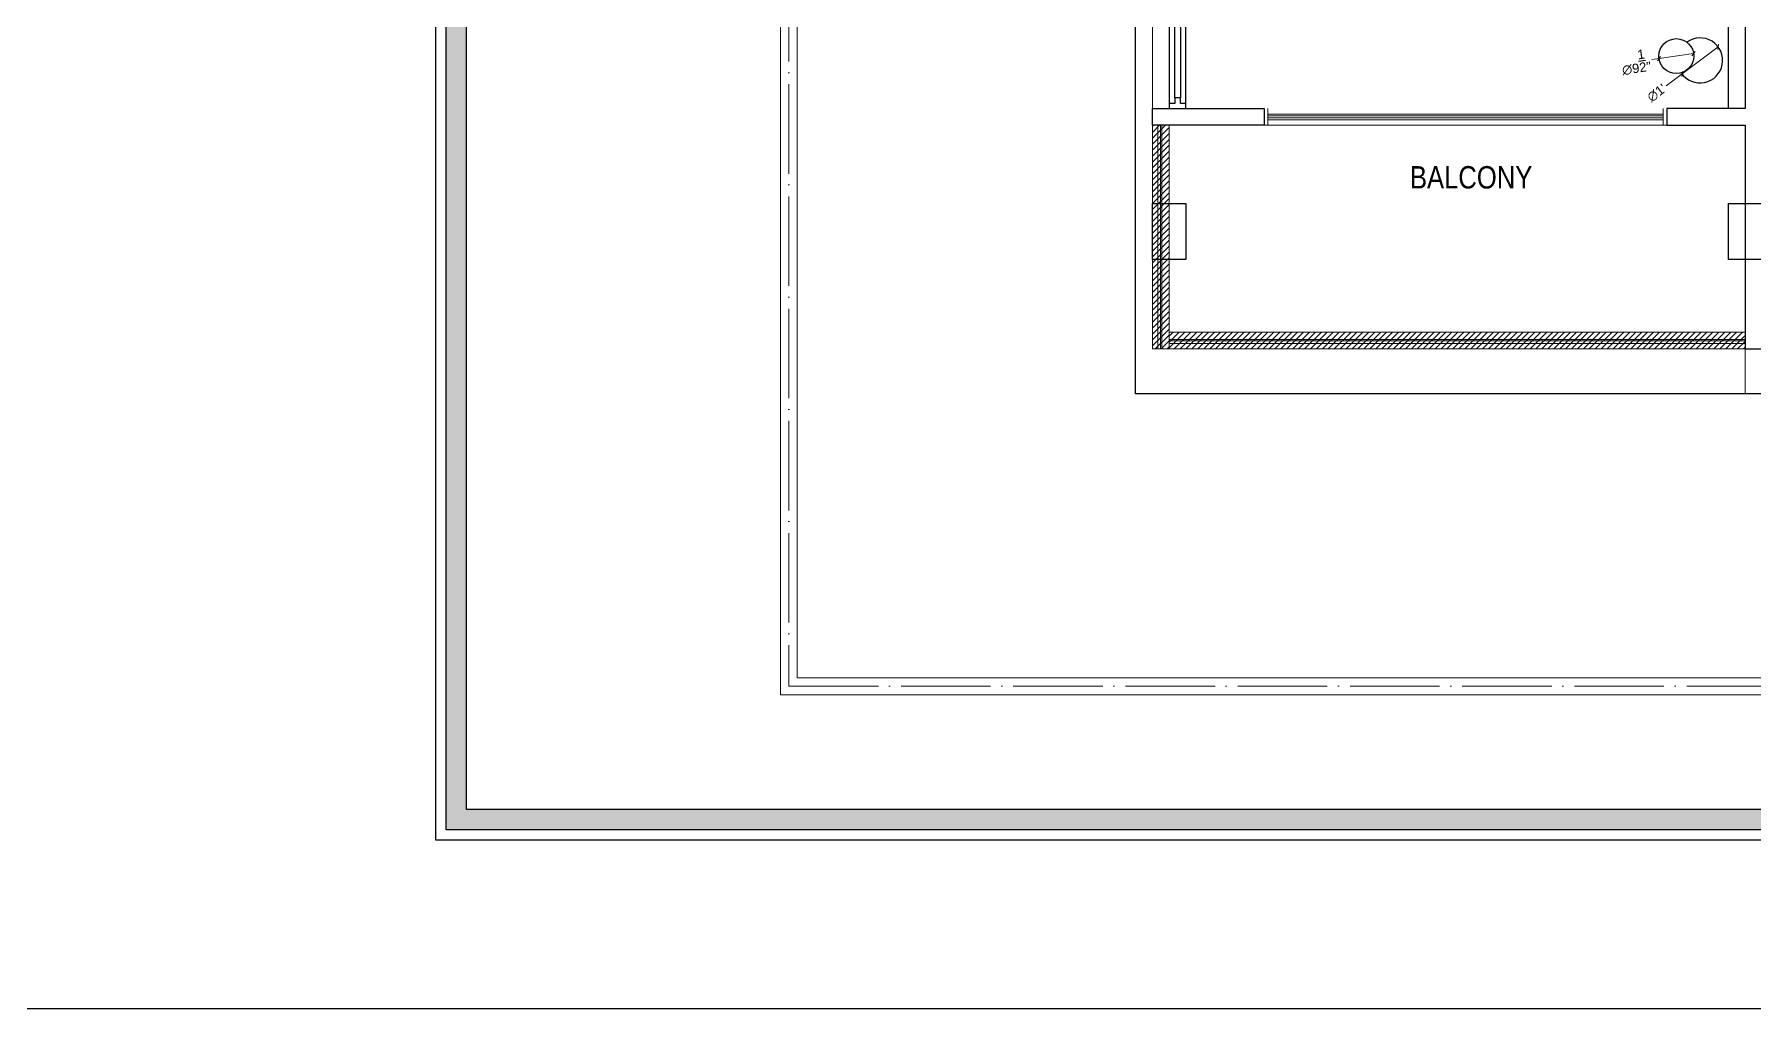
# Model space of a CAD drawing. Header units: millimetres. Extents: x 56222 to 3066687, y -650199 to -121287.
# Drawn here: x 140972.9 to 141434.1, y -176727.1 to -176465.7 of the extents above; entities that cross this region are included whole.
import ezdxf

# ---------------------------------------------------------------- set-up
doc = ezdxf.new("R2010")
doc.units = ezdxf.units.MM
doc.header["$MEASUREMENT"] = 0
doc.header["$PDMODE"] = 35
doc.linetypes.add('ACAD_ISO02W100', pattern=[15, 12, -3])
doc.linetypes.add('ACAD_ISO04W100', pattern=[30, 24, -3, 0, -3])
doc.layers.get('Defpoints').update_dxf_attribs({"color": 220})
for name, color, linetype, lineweight in [('COLUMN', 1, 'Continuous', 30), ('dim05', 1, 'Continuous', 13), ('FIRST FLOOR', 7, 'Continuous', 9), ('FIRST FLOOR ( DW_RAIL )', 7, 'Continuous', 9), ('FIRST FLOOR ( TEXT )', 7, 'Continuous', 9), ('FIRST FLOOR_( D - W & RAILING )', 251, 'Continuous', 9), ('FIRST FLOOR_( PLine )_', 251, 'Continuous', 30), ('FURNITURE', 32, 'Continuous', 9), ('GROUND FLOOR', 7, 'Continuous', 9), ('NAME PLATE', 7, 'Continuous', 25), ('wall', 7, 'Continuous', 30), ('XX~SLAB ( BEAM )~ ( DIM )', 7, 'Continuous', 9)]:
    doc.layers.add(name, color=color, linetype=linetype, lineweight=lineweight)
doc.layers.add('XX~SLAB ( PLINE )', color=251, linetype='Continuous', plot=False)
doc.styles.add('Arial', font='arial.ttf')
doc.styles.add('KATHA', font='swissc.ttf')
doc.styles.get("Standard").update_dxf_attribs({"font": 'arial.ttf', "height": 6})
doc.dimstyles.new('ISO-25', dxfattribs={"dimtxt": 2.5, "dimasz": 1, "dimexe": 0.5, "dimexo": 1, "dimtad": 0, "dimdec": 1, "dimlunit": 4, "dimtxsty": 'Standard', "dimblk": 'OBLIQUE', "dimcen": 2.5, "dimclrd": 1, "dimclre": 1, "dimclrt": 5, "dimadec": 0, "dimazin": 0, "dimtfac": 1, "dimtdec": 1, "dimtmove": 0, "dimatfit": 3, "dimfxl": 1, "dimlwd": -1, "dimarcsym": 0})

# ---------------------------------------------------------------- blocks, each defined once
blk = doc.blocks.new('LAYOUT FILE')
at = {"layer": 'NAME PLATE', "true_color": 0xd39e00}
h = blk.add_hatch(color=42, dxfattribs=at)
h.paths.add_polyline_path([(3346889.83, -513806.18), (3346889.83, -514260.7), (3347535.56, -514260.7), (3347535.56, -513806.18)])
h.paths.add_polyline_path([(3346894.36, -513810.71), (3347531.03, -513810.71), (3347531.03, -514256.17), (3346894.36, -514256.17)], flags=16)
at = {"layer": 'NAME PLATE', "color": 42, "true_color": 0xd39e00}
for points in [[(3346887.56, -513803.91), (3347537.83, -513803.91), (3347537.83, -514262.96), (3346887.56, -514262.96)], [(3346889.83, -513806.18), (3347535.56, -513806.18), (3347535.56, -514260.7), (3346889.83, -514260.7)], [(3346894.36, -513810.71), (3347531.03, -513810.71), (3347531.03, -514256.17), (3346894.36, -514256.17)]]:
    blk.add_lwpolyline(points, close=True, dxfattribs=at)
blk = doc.blocks.new('_Oblique')
at = {"layer": 'wall', "color": 0, "lineweight": -2}
blk.add_line((-0.5, -0.5), (0.5, 0.5), dxfattribs=at)
blk = doc.blocks.new('*D560')
at = {"layer": 'Defpoints', "color": 0, "lineweight": 0, "transparency": 16777216}
for p in [(141417.95, -176470.87), (141408.69, -176472.21)]:
    blk.add_point(p, dxfattribs=at)
at = {"layer": 'dim05', "color": 1, "linetype": 'Continuous', "transparency": 16777216}
for p in [(141417.95, -176470.87), (141406.72, -176472.5)]:
    blk.add_line(p, (141408.69, -176472.21), dxfattribs=at)
at = {"layer": 'dim05', "color": 1, "transparency": 16777216}
for p, rotation in [((141417.95, -176470.87), 188.2564525734884), ((141408.69, -176472.21), 8.256452573488332)]:
    blk.add_blockref('_Oblique', p, dxfattribs=dict(at, rotation=rotation))
at = {"layer": 'dim05', "color": 5, "lineweight": 25, "transparency": 16777216, "insert": (141402.43, -176473.12), "char_height": 2.5, "attachment_point": 5, "rotation": 8.2565, "style": 'Arial'}
blk.add_mtext('∅9{\\H1x;\\S1/2;}"', dxfattribs=at)
blk = doc.blocks.new('*D561')
at = {"layer": 'Defpoints', "color": 0, "lineweight": 0, "transparency": 16777216}
for p in [(141424.53, -176469.07), (141414.86, -176476.34)]:
    blk.add_point(p, dxfattribs=at)
at = {"layer": 'dim05', "color": 1, "linetype": 'Continuous', "transparency": 16777216}
for p in [(141424.53, -176469.07), (141410.59, -176479.55)]:
    blk.add_line(p, (141414.86, -176476.34), dxfattribs=at)
at = {"layer": 'dim05', "color": 1, "transparency": 16777216}
for p, rotation in [((141424.53, -176469.07), 216.9483397364545), ((141414.86, -176476.34), 36.9483397364545)]:
    blk.add_blockref('_Oblique', p, dxfattribs=dict(at, rotation=rotation))
at = {"layer": 'dim05', "color": 5, "lineweight": 25, "transparency": 16777216, "insert": (141408.08, -176481.43), "char_height": 2.5, "attachment_point": 5, "rotation": 36.9483, "style": 'Arial'}
blk.add_mtext("∅1'", dxfattribs=at)

msp = doc.modelspace()

# ---------------------------------------------------------------- hatches: boundary and pattern name
at = {"layer": 'FIRST FLOOR'}
h = msp.add_hatch(dxfattribs=at)
h.set_pattern_fill('ANSI31', color=251, scale=9, style=0)
h.set_pattern_definition([(45, (141272.8062, -176511.1056), (-0.795495, 0.795495), [])])
h.paths.add_polyline_path([(141277.3062, -176550.1056), (141272.8062, -176550.1056), (141272.8062, -176490.1056), (141277.3062, -176490.1056)])
h = msp.add_hatch(dxfattribs=at)
h.set_pattern_fill('ANSI31', color=251, scale=9, style=0)
h.set_pattern_definition([(45, (141281.8062, -176550.1056), (-0.795495, 0.795495), [])])
h.paths.add_polyline_path([(141277.3062, -176545.6056), (141431.8062, -176545.6056), (141431.8062, -176550.1056), (141277.3062, -176550.1056)])

# ---------------------------------------------------------------- linework, layer by layer
at = {"layer": 'COLUMN'}
for points in [[(141272.8062, -176511.1056), (141281.8062, -176511.1056), (141281.8062, -176526.1056), (141272.8062, -176526.1056)], [(141427.3062, -176511.1056), (141436.3062, -176511.1056), (141436.3062, -176526.1056), (141427.3062, -176526.1056)]]:
    msp.add_lwpolyline(points, close=True, dxfattribs=at)
at = {"layer": 'FIRST FLOOR'}
for p, q in [((141272.8062, -176215.6056), (141272.8062, -176526.1056)), ((141281.8062, -176485.6056), (141281.8062, -176299.6056)), ((141431.8062, -176485.6056), (141431.8062, -176436.1056)), ((141302.8062, -176485.6056), (141281.8062, -176485.6056)), ((141302.8062, -176485.6056), (141302.8062, -176490.1056)), ((141431.8062, -176485.6056), (141410.8062, -176485.6056)), ((141410.8062, -176485.6056), (141410.8062, -176490.1056)), ((141431.8062, -176490.1056), (141272.8062, -176490.1056)), ((141431.8062, -176550.1056), (141431.8062, -176490.1056)), ((141673.3062, -176526.1056), (141427.3062, -176526.1056))]:
    msp.add_line(p, q, dxfattribs=at)
at = {"layer": 'FIRST FLOOR', "ltscale": 0.7}
msp.add_lwpolyline([(141431.8062, -176526.1056), (141431.8062, -176562.1056), (141268.3062, -176562.1056), (141268.3062, -176215.6056), (141272.8062, -176215.6056)], dxfattribs=at)
at = {"layer": 'FIRST FLOOR'}
for points in [[(141277.3062, -176550.1056), (141272.8062, -176550.1056), (141272.8062, -176490.1056), (141277.3062, -176490.1056)], [(141277.3062, -176545.6056), (141431.8062, -176545.6056), (141431.8062, -176550.1056), (141277.3062, -176550.1056)]]:
    msp.add_lwpolyline(points, close=True, dxfattribs=at)
at = {"layer": 'FIRST FLOOR', "color": 1, "linetype": 'ACAD_ISO02W100', "ltscale": 0.7}
msp.add_lwpolyline([(141431.8062, -176550.1056), (141272.8062, -176550.1056), (141272.8062, -176490.1056)], dxfattribs=at)
at = {"layer": 'FIRST FLOOR ( DW_RAIL )'}
for points in [[(141303.8062, -176490.1056), (141303.8062, -176485.6056)], [(141409.8062, -176485.6056), (141409.8062, -176490.1056)]]:
    msp.add_lwpolyline(points, dxfattribs=at)
for points in [[(141303.8062, -176487.1056), (141409.8062, -176487.1056), (141409.8062, -176487.6056), (141303.8062, -176487.6056)], [(141303.8062, -176488.1056), (141409.8062, -176488.1056), (141409.8062, -176488.6056), (141303.8062, -176488.6056)]]:
    msp.add_lwpolyline(points, close=True, dxfattribs=at)
at = {"layer": 'FIRST FLOOR_( D - W & RAILING )', "color": 32}
for points in [[(141274.3062, -176490.1056), (141275.3062, -176490.1056), (141275.3062, -176550.1056), (141274.3062, -176550.1056), (141274.3062, -176490.1056), (141275.0062, -176490.1056), (141275.0062, -176550.1056), (141274.3062, -176550.1056)], [(141277.3062, -176548.6056), (141277.3062, -176547.6056), (141431.8062, -176547.6056), (141431.8062, -176548.6056), (141277.3062, -176548.6056), (141277.3062, -176547.9056), (141431.8062, -176547.9056), (141431.8062, -176548.6056)]]:
    msp.add_lwpolyline(points, close=True, dxfattribs=at)
at = {"layer": 'FIRST FLOOR_( PLine )_'}
for points in [[(141436.3062, -176412.1056), (141431.8062, -176412.1056), (141431.8062, -176485.6056), (141410.8062, -176485.6056), (141410.8062, -176490.1056), (141431.8062, -176490.1056), (141431.8062, -176550.1056), (141436.3062, -176550.1056)], [(141281.8062, -176485.6056), (141302.8062, -176485.6056), (141302.8062, -176490.1056), (141272.8062, -176490.1056), (141272.8062, -176485.6056), (141272.8062, -176485.6056), (141272.8062, -176485.6056), (141281.8062, -176485.6056)]]:
    msp.add_lwpolyline(points, close=True, dxfattribs=at)
at = {"layer": 'FURNITURE', "lineweight": 30}
msp.add_lwpolyline([(141427.3062, -176436.1056), (141431.8062, -176436.1056), (141431.8062, -176485.6056), (141427.3062, -176485.6056)], close=True, dxfattribs=at)
msp.add_circle((141413.3215, -176471.5434), 4.6755, dxfattribs=at)
msp.add_arc((141419.6926, -176472.7017), 6.0472, 213.373988, 126.016623, dxfattribs=at)
at = {"layer": 'GROUND FLOOR'}
for p, q in [((141173.0562, -176175.8556), (141173.0562, -176642.8556)), ((141177.5562, -176180.3556), (141177.5562, -176638.3556)), ((141177.5562, -176638.3556), (141673.3062, -176638.3556)), ((141173.0562, -176642.8556), (141673.3062, -176642.8556))]:
    msp.add_line(p, q, dxfattribs=at)
at = {"layer": 'GROUND FLOOR', "color": 1, "linetype": 'ACAD_ISO04W100'}
msp.add_lwpolyline([(141673.3062, -176178.1056), (141175.3062, -176178.1056), (141175.3062, -176640.6056), (141673.3062, -176640.6056)], dxfattribs=at)
at = {"layer": 'XX~SLAB ( BEAM )~ ( DIM )', "color": 3, "lineweight": 30}
msp.add_lwpolyline([(142840.5563, -176074.0129), (140057.6713, -176074.0129), (140057.6713, -176727.0703), (142840.5563, -176727.0703)], close=True, dxfattribs=at)
at = {"layer": 'XX~SLAB ( PLINE )'}
for points in [[(141268.3062, -176215.6056), (141673.3062, -176215.6055), (141673.3062, -176526.1056), (141664.3062, -176526.1056), (141644.5015, -176526.1056), (141604.1644, -176526.1056), (141578.8062, -176526.1056), (141436.3062, -176526.1056), (141436.3062, -176562.1056), (141268.3062, -176562.1056)], [(141277.3062, -176458.6056), (141277.3062, -176460.1056), (141278.8062, -176460.1056), (141278.8062, -176461.1369), (141280.3062, -176461.1369), (141280.3062, -176482.7583), (141278.8062, -176482.7583), (141278.8062, -176484.2583), (141277.3062, -176484.2583), (141277.3062, -176485.6056), (141281.8062, -176485.6056), (141281.8062, -176484.2583), (141280.3062, -176484.2583), (141280.3062, -176482.7583), (141278.8062, -176482.7583), (141278.8062, -176461.1369), (141280.3062, -176461.1369), (141280.3062, -176460.1056), (141281.8062, -176460.1056), (141281.8062, -176458.6056), (141277.3062, -176458.6056), (141277.3062, -176485.6056), (141281.8062, -176485.6056), (141281.8062, -176458.6056)]]:
    msp.add_lwpolyline(points, close=True, dxfattribs=at)

# ---------------------------------------------------------------- block references
at = {"layer": 'NAME PLATE', "lineweight": 0, "xscale": 1.209046105522275, "yscale": 1.209046105522275, "zscale": 1.209046105522275}
msp.add_blockref('LAYOUT FILE', (-3905460.7493, 445085.7438, 0.1256), dxfattribs=at)

# ---------------------------------------------------------------- texts
at = {"layer": 'FIRST FLOOR ( TEXT )', "insert": (141358.2946, -176504.1045), "char_height": 6, "attachment_point": 5, "style": 'KATHA'}
msp.add_mtext('BALCONY', dxfattribs=at)

# ---------------------------------------------------------------- dimensions: what is measured, and where the dimension line sits
at = {"layer": 'dim05', "color": 27, "lineweight": 25, "true_color": 0x7d5120}
dim = msp.add_diameter_dim_2p(p1=(141417.9485, -176470.8719), p2=(141408.6945, -176472.2148), dimstyle='ISO-25', override={"dimtxsty": 'Arial'}, dxfattribs=at)
dim.commit()
dim.dimension.update_dxf_attribs({"geometry": '*D560', "text_midpoint": (141402.4269, -176473.1242)})
dim = msp.add_diameter_dim_2p(p1=(141424.5254, -176469.0667), p2=(141414.8598, -176476.3367), dimstyle='ISO-25', override={"dimtxsty": 'Arial'}, dxfattribs=at)
dim.commit()
dim.dimension.update_dxf_attribs({"geometry": '*D561', "text_midpoint": (141408.0826, -176481.4341), "dimtype": 163})

doc.saveas('drawing.dxf')
